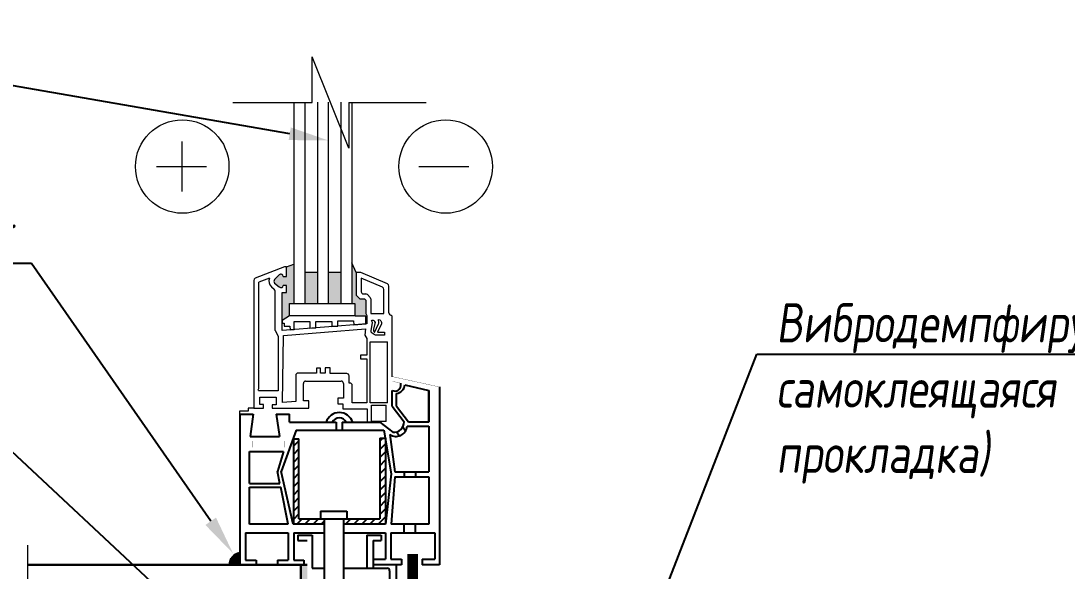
# Model space of a CAD drawing. Header units: millimetres. Extents: x 215300 to 349394, y -116838 to -1602.
# Drawn here: x 348466 to 348929.8, y -2825.9 to -2582 of the extents above; entities that cross this region are included whole.
import ezdxf
from ezdxf import colors
from ezdxf.entities.mleader import LeaderData, LeaderLine
from ezdxf.math import Vec2, Vec3

# ---------------------------------------------------------------- set-up
doc = ezdxf.new("R2010")
doc.units = ezdxf.units.MM
for name, color, linetype, lineweight in [('+АР_Размеры', 252, 'Continuous', 9), ('АР_Перекрытие', 250, 'Continuous', 30), ('АР_Тонкие', 250, 'Continuous', 5), ('Рисунок', 6, 'Continuous', 35)]:
    doc.layers.add(name, color=color, linetype=linetype, lineweight=lineweight)
doc.styles.add('Архитект', font='isocpeur.ttf', dxfattribs={"width": 0.8, "oblique": 8})
pattern_1 = [(45, (285185.8437, -28001.2198), (-1.80320693, 1.80320693), [])]

msp = doc.modelspace()

# ---------------------------------------------------------------- hatches: boundary and pattern name
at = {"lineweight": 15}
h = msp.add_hatch(color=256, dxfattribs=at)
h.paths.add_polyline_path([(348586.995, -2689.825), (348583.655, -2691.092), (348583.655, -2695.334), (348582.267, -2695.334, 0.4786131), (348581.064, -2694.305, 0.1511481), (348580.533, -2694.586), (348578.411, -2696.707, 0.438649), (348578.473, -2698.201), (348580.49, -2699.909, 0.6721487), (348582.264, -2699.283), (348583.78, -2699.283), (348583.78, -2702.392), (348581.765, -2702.392), (348581.765, -2714.857), (348584.985, -2712.686), (348584.985, -2707.289), (348586.995, -2707.289)])
h.paths.add_polyline_path([(348597.436, -2693.435), (348591.814, -2693.435), (348591.814, -2707.289), (348597.436, -2707.289)])
h.paths.add_polyline_path([(348607.878, -2693.435), (348602.255, -2693.435), (348602.255, -2707.289), (348607.878, -2707.289)])
h.paths.add_polyline_path([(348614.638, -2693.482), (348612.697, -2689.284), (348612.697, -2707.289), (348614.008, -2707.289), (348614.008, -2712.686), (348614.388, -2712.881), (348618.949, -2712.881), (348618.949, -2716.323), (348619.372, -2716.29), (348619.372, -2712.573), (348618.886, -2711.731), (348618.886, -2705.769), (348618.378, -2705.262), (348616.163, -2705.262), (348614.638, -2703.661)])
at = {"linetype": 'Continuous'}
h = msp.add_hatch(dxfattribs=at)
h.set_pattern_fill('ANSI31', color=256, scale=0.803187, style=0)
h.set_pattern_definition(pattern_1)
h.paths.add_polyline_path([(348589.259, -2767.315), (348586.949, -2767.315), (348586.949, -2805.133), (348600.413, -2805.133), (348600.413, -2802.779), (348589.259, -2802.779)])
h = msp.add_hatch(dxfattribs=at)
h.set_pattern_fill('ANSI31', color=256, scale=0.803187, style=0)
h.set_pattern_definition(pattern_1)
h.paths.add_polyline_path([(348625.047, -2802.779), (348608.937, -2802.779), (348608.937, -2805.133), (348627.592, -2805.133), (348627.592, -2767.308), (348627.545, -2767.029), (348625.047, -2767.029)])
h = msp.add_hatch(color=256)
edge = h.paths.add_edge_path()
edge.add_arc((348563.92, -2823.001), 5.37, 100.2352, 181.60744)
edge.add_line((348558.552, -2823.151), (348562.965, -2823.151))
edge.add_line((348562.965, -2823.151), (348562.965, -2817.716))
at = {"lineweight": 30}
msp.add_hatch(color=256, dxfattribs=at).paths.add_polyline_path([(348592.949, -2823.151), (348590.024, -2823.151), (348590.024, -2876.234, -0.4142136), (348585.378, -2880.879), (348554.009, -2880.879), (348554.009, -2883.707), (348588.303, -2883.707, 0.4142136), (348592.949, -2879.061)])

# ---------------------------------------------------------------- linework, layer by layer
at = {"layer": '+АР_Размеры', "ltscale": 100}
for p, q in [((348595.147, -2618.194, 0), (348595.147, -2597.889, 0)), ((348611.336, -2638.499, 0), (348595.147, -2597.889, 0)), ((348559.873, -2618.194, 0), (348595.147, -2618.194, 0)), ((348611.336, -2618.194, 0), (348611.336, -2638.499, 0)), ((348611.336, -2618.194, 0), (348645.64, -2618.194, 0))]:
    msp.add_line(p, q, dxfattribs=at)
at = {"layer": '+АР_Размеры', "ltscale": 100, "elevation": 0}
for points in [[(348537.508, -2657.653), (348537.508, -2635.492)], [(348526.119, -2646.573), (348548.28, -2646.573)], [(348642.399, -2646.573), (348664.56, -2646.573)], [(348468.985, -3266.195), (348468.985, -3095.284), (348489.29, -3095.284), (348448.679, -3079.095), (348468.985, -3079.095), (348468.985, -2814.344)]]:
    msp.add_lwpolyline(points, dxfattribs=at)
at = {"layer": '+АР_Размеры', "ltscale": 100}
for centre in [(348537.508, -2646.573, 0), (348654.272, -2646.573, 0)]:
    msp.add_circle(centre, 20.712, dxfattribs=at)
at = {"lineweight": 15}
for p, q in [((348583.655, -2691.092, 0), (348586.995, -2689.825, 0)), ((348614.638, -2693.482, 0), (348612.697, -2689.284, 0)), ((348582.816, -2691.092, 0), (348569.847, -2696.098, 0)), ((348578.411, -2696.707, 0), (348580.533, -2694.586, 0)), ((348583.655, -2691.092, 0), (348582.816, -2691.092, 0)), ((348583.655, -2695.334, 0), (348583.655, -2691.092, 0)), ((348591.814, -2693.435, 0), (348597.436, -2693.435, 0)), ((348602.255, -2693.435, 0), (348607.878, -2693.435, 0)), ((348616.611, -2693.482, 0), (348614.638, -2693.482, 0)), ((348614.638, -2693.482, 0), (348614.638, -2703.661, 0)), ((348628.463, -2698.639, 0), (348616.611, -2693.482, 0)), ((348569.197, -2697.046, 0), (348569.197, -2753.727, 0)), ((348576.248, -2695.99, 0), (348571.401, -2697.861, 0)), ((348578.473, -2698.201, 0), (348580.49, -2699.909, 0)), ((348582.267, -2695.304, 0), (348582.267, -2695.334, 0)), ((348582.267, -2695.334, 0), (348583.655, -2695.334, 0)), ((348583.78, -2699.283, 0), (348582.267, -2699.283, 0)), ((348583.78, -2702.392, 0), (348583.78, -2699.283, 0)), ((348626.259, -2700.083, 0), (348616.842, -2695.986, 0)), ((348616.842, -2695.986, 0), (348616.842, -2702.042, 0)), ((348577.049, -2699.883, 0), (348578.325, -2700.963, 0)), ((348578.684, -2719.262, 0), (348578.684, -2701.739, 0)), ((348581.765, -2719.262, 0), (348581.765, -2702.392, 0)), ((348581.765, -2702.392, 0), (348583.78, -2702.392, 0)), ((348614.638, -2703.661, 0), (348616.163, -2705.262, 0)), ((348617.857, -2703.058, 0), (348618.87, -2703.058, 0)), ((348619.589, -2703.355, 0), (348620.792, -2704.559, 0)), ((348626.869, -2711.731, 0), (348626.869, -2701.015, 0)), ((348629.073, -2711.362, 0), (348629.073, -2699.57, 0)), ((348616.163, -2705.262, 0), (348618.378, -2705.262, 0)), ((348618.378, -2705.262, 0), (348618.886, -2705.769, 0)), ((348618.886, -2705.769, 0), (348618.886, -2711.731, 0)), ((348621.09, -2705.277, 0), (348621.09, -2711.731, 0)), ((348618.886, -2711.731, 0), (348619.372, -2712.573, 0)), ((348619.372, -2712.573, 0), (348619.372, -2716.29, 0)), ((348630.128, -2712.558, 0), (348629.581, -2712.242, 0)), ((348619.372, -2716.29, 0), (348581.765, -2719.262, 0)), ((348630.636, -2714.383, 0), (348630.636, -2713.438, 0)), ((348630.636, -2739.725, 0), (348630.636, -2714.383, 0)), ((348628.432, -2751.247, 0), (348628.432, -2724.336, 0)), ((348591.195, -2750.391, 0), (348591.195, -2742.691, 0)), ((348592.211, -2741.675, 0), (348607.96, -2741.675, 0)), ((348608.976, -2742.691, 0), (348608.976, -2749.246, 0)), ((348571.894, -2752.077, 0), (348571.894, -2748.858, 0)), ((348571.894, -2748.858, 0), (348579.078, -2748.858, 0)), ((348579.078, -2748.858, 0), (348579.078, -2752.241, 0)), ((348593.653, -2750.391, 0), (348591.195, -2750.391, 0)), ((348593.653, -2753.727, 0), (348593.653, -2750.391, 0)), ((348608.976, -2749.246, 0), (348606.412, -2749.246, 0)), ((348606.412, -2749.246, 0), (348606.412, -2751.751, 0)), ((348569.197, -2753.727, 0), (348573.546, -2753.727, 0)), ((348573.546, -2752.077, 0), (348571.894, -2752.077, 0)), ((348573.546, -2753.727, 0), (348573.546, -2752.077, 0)), ((348579.078, -2752.241, 0), (348577.427, -2752.241, 0)), ((348577.427, -2752.241, 0), (348577.427, -2753.727, 0)), ((348577.427, -2753.727, 0), (348593.653, -2753.727, 0)), ((348606.412, -2751.751, 0), (348608.634, -2751.751, 0)), ((348608.634, -2751.751, 0), (348608.634, -2754.027, 0)), ((348608.634, -2754.027, 0), (348619.424, -2754.027, 0)), ((348619.424, -2754.027, 0), (348619.424, -2760.059, 0)), ((348627.978, -2759.572, 0), (348627.978, -2752.28, 0))]:
    msp.add_line(p, q, dxfattribs=at)
at = {"ltscale": 100}
for p, q in [((348636.195, -2743.299, 0), (348646.781, -2745.84, 0)), ((348651.595, -2744.295, 0), (348651.595, -2823.173, 0)), ((348630.553, -2752.765, 0), (348630.553, -2745.783, 0)), ((348630.553, -2745.783, 0), (348632.103, -2746.124, 0)), ((348632.487, -2752.765, 0), (348632.487, -2747.216, 0)), ((348646.781, -2745.84, 0), (348646.781, -2759.723, 0)), ((348630.553, -2752.765, 0), (348635.858, -2759.723, 0)), ((348632.487, -2752.765, 0), (348637.792, -2759.723, 0)), ((348562.965, -2756.279, 0), (348562.965, -2823.151, 0)), ((348562.965, -2756.279, 0), (348568.887, -2756.279, 0)), ((348568.887, -2756.279, 0), (348567.657, -2766.173, 0)), ((348579.11, -2756.279, 0), (348585.005, -2756.279, 0)), ((348579.11, -2756.279, 0), (348580.574, -2766.173, 0)), ((348585.005, -2759.956, 0), (348585.005, -2756.279, 0)), ((348588.02, -2763.413, 0), (348581.371, -2781.703, 0)), ((348585.005, -2759.956, 0), (348605.774, -2759.956, 0)), ((348588.02, -2763.413, 0), (348626.939, -2763.413, 0)), ((348605.774, -2759.956, 0), (348605.774, -2763.413, 0)), ((348608.432, -2759.956, 0), (348625.13, -2759.956, 0)), ((348608.432, -2759.956, 0), (348608.432, -2763.413, 0)), ((348625.13, -2759.956, 0), (348630.828, -2764.347, 0)), ((348626.939, -2763.413, 0), (348630.198, -2782.857, 0)), ((348632.552, -2764.213, 0), (348633.771, -2765.985, 0)), ((348635.327, -2761.992, 0), (348636.527, -2763.738, 0)), ((348637.155, -2761.705, 0), (348646.781, -2761.705, 0)), ((348637.792, -2759.723, 0), (348646.781, -2759.723, 0)), ((348646.781, -2761.705, 0), (348646.781, -2781.909, 0)), ((348567.657, -2766.173, 0), (348580.574, -2766.173, 0)), ((348586.949, -2805.133, 0), (348586.949, -2767.315, 0)), ((348586.949, -2767.315, 0), (348589.259, -2767.315, 0)), ((348589.259, -2802.779, 0), (348589.259, -2767.315, 0)), ((348625.047, -2767.029, 0), (348625.047, -2802.779, 0)), ((348625.047, -2767.029, 0), (348627.592, -2767.029, 0)), ((348627.592, -2767.029, 0), (348627.592, -2805.133, 0)), ((348629.496, -2765.383, 0), (348631.815, -2781.909, 0)), ((348567.306, -2787.043, 0), (348567.306, -2772.889, 0)), ((348567.306, -2772.889, 0), (348582.324, -2772.889, 0)), ((348582.324, -2772.889, 0), (348579.746, -2781.703, 0)), ((348580.819, -2787.043, 0), (348579.746, -2781.703, 0)), ((348586.694, -2805.133, 0), (348581.371, -2781.703, 0)), ((348630.198, -2782.857, 0), (348627.662, -2805.133, 0)), ((348631.815, -2781.909, 0), (348646.781, -2781.909, 0)), ((348635.858, -2781.909, 0), (348635.858, -2784.133, 0)), ((348640.861, -2781.909, 0), (348640.861, -2784.133, 0)), ((348567.306, -2787.043, 0), (348580.819, -2787.043, 0)), ((348631.815, -2784.133, 0), (348630.083, -2805.133, 0)), ((348631.815, -2784.133, 0), (348646.781, -2784.133, 0)), ((348567.306, -2805.133, 0), (348567.306, -2788.708, 0)), ((348567.306, -2788.708, 0), (348581.154, -2788.708, 0)), ((348584.457, -2805.133, 0), (348581.154, -2788.708, 0)), ((348598.868, -2799.277, 0), (348610.482, -2799.277, 0)), ((348598.868, -2799.277, 0), (348598.868, -2802.779, 0)), ((348610.482, -2799.277, 0), (348610.482, -2802.779, 0)), ((348584.457, -2805.133, 0), (348567.306, -2805.133, 0)), ((348600.413, -2805.133, 0), (348586.694, -2805.133, 0)), ((348589.259, -2802.779, 0), (348625.047, -2802.779, 0)), ((348600.413, -2802.779, 0), (348600.413, -2920.634, 0)), ((348608.937, -2802.779, 0), (348608.937, -2920.634, 0)), ((348627.662, -2805.133, 0), (348608.937, -2805.133, 0)), ((348646.781, -2805.133, 0), (348630.083, -2805.133, 0)), ((348635.804, -2805.133, 0), (348635.804, -2809.003, 0)), ((348640.776, -2805.133, 0), (348640.776, -2809.003, 0)), ((348565.541, -2809.003, 0), (348584.416, -2809.003, 0)), ((348565.541, -2809.003, 0), (348565.541, -2821.103, 0)), ((348584.416, -2809.003, 0), (348584.416, -2821.103, 0)), ((348586.979, -2809.003, 0), (348600.413, -2809.003, 0)), ((348586.979, -2809.003, 0), (348586.979, -2821.103, 0)), ((348588.761, -2810.02, 0), (348588.761, -2812.389, 0)), ((348588.761, -2810.02, 0), (348595.054, -2810.02, 0)), ((348595.054, -2810.02, 0), (348595.054, -2824.612, 0)), ((348608.937, -2809.003, 0), (348627.6, -2809.003, 0)), ((348619.346, -2810.02, 0), (348625.639, -2810.02, 0)), ((348619.346, -2810.02, 0), (348619.346, -2824.645, 0)), ((348625.639, -2810.02, 0), (348625.639, -2812.389, 0)), ((348627.6, -2809.003, 0), (348627.6, -2820.639, 0)), ((348629.961, -2809.003, 0), (348649.511, -2809.003, 0)), ((348629.961, -2809.003, 0), (348629.961, -2820.639, 0)), ((348649.511, -2809.003, 0), (348649.511, -2820.639, 0)), ((348588.761, -2812.389, 0), (348592.949, -2812.389, 0)), ((348622.203, -2812.389, 0), (348625.639, -2812.389, 0)), ((348622.203, -2812.389, 0), (348622.203, -2824.646, 0)), ((348565.541, -2821.103, 0), (348570.224, -2821.103, 0)), ((348570.224, -2821.103, 0), (348570.224, -2823.151, 0)), ((348579.747, -2821.103, 0), (348584.416, -2821.103, 0)), ((348579.747, -2821.103, 0), (348579.747, -2823.151, 0)), ((348579.747, -2823.151, 0), (348592.949, -2823.151, 0)), ((348579.747, -2823.151, 0), (348590.024, -2823.151, 0)), ((348586.979, -2821.103, 0), (348591.4, -2821.103, 0)), ((348591.4, -2821.103, 0), (348591.4, -2823.151, 0)), ((348595.054, -2824.612, 0), (348600.413, -2824.612, 0)), ((348622.203, -2820.639, 0), (348627.6, -2820.639, 0)), ((348634.669, -2823.173, 0), (348622.203, -2823.173, 0)), ((348629.961, -2820.639, 0), (348634.669, -2820.639, 0)), ((348632.338, -2823.173, 0), (348632.338, -2861.403, 0)), ((348634.669, -2820.639, 0), (348634.669, -2823.173, 0)), ((348643.878, -2820.639, 0), (348649.511, -2820.639, 0)), ((348643.878, -2820.639, 0), (348643.878, -2823.173, 0)), ((348651.595, -2823.173, 0), (348643.878, -2823.173, 0)), ((348608.937, -2824.646, 0), (348628.301, -2824.646, 0)), ((348629.413, -2825.758, 0), (348629.413, -2835.988, 0))]:
    msp.add_line(p, q, dxfattribs=at)
for p, q in [((348646.779, -2759.955, 0), (348646.779, -2746.31, 0)), ((348646.781, -2784.133, 0), (348646.781, -2805.133, 0))]:
    msp.add_line(p, q)
at = {"lineweight": 30}
for p, q in [((348468.985, -2823.151, 0), (348492.639, -2823.151, 0)), ((348468.985, -2823.151, 0), (348509.74, -2823.151, 0)), ((348509.74, -2823.151, 0), (348592.949, -2823.151, 0)), ((348509.74, -2823.151, 0), (348592.949, -2823.151, 0))]:
    msp.add_line(p, q, dxfattribs=at)
at = {"lineweight": 15, "elevation": 0}
for points in [[(348586.995, -2618.105), (348586.995, -2707.289)], [(348591.814, -2618.105), (348591.814, -2707.289)], [(348597.436, -2618.105), (348597.436, -2707.289)], [(348602.255, -2618.105), (348602.255, -2707.289)], [(348607.878, -2618.105), (348607.878, -2707.289)], [(348612.697, -2618.105), (348612.697, -2707.289)], [(348584.985, -2712.686), (348581.765, -2714.857), (348581.765, -2716.028), (348582.634, -2716.028), (348582.634, -2717.402), (348585.151, -2717.373), (348585.278, -2718.984), (348587.137, -2718.837), (348587.137, -2715.238), (348594.017, -2715.238), (348594.006, -2718.294)], [(348594.006, -2718.294), (348596.768, -2718.076), (348596.768, -2715.262), (348603.782, -2715.262), (348603.754, -2717.524), (348606.42, -2717.313), (348606.436, -2715.017), (348613.454, -2715.017), (348613.591, -2716.747), (348618.949, -2716.323), (348618.949, -2712.881), (348614.388, -2712.881), (348614.008, -2712.686)], [(348621.09, -2711.731), (348626.869, -2711.731)], [(348628.432, -2751.247), (348620.815, -2751.247), (348620.815, -2724.336), (348628.432, -2724.336)], [(348569.197, -2753.727), (348566.738, -2753.727), (348566.738, -2754.981), (348562.921, -2754.981), (348562.921, -2756.536)], [(348627.978, -2759.572), (348621.409, -2759.572), (348621.409, -2752.28), (348627.978, -2752.28)]]:
    msp.add_lwpolyline(points, dxfattribs=at)
msp.add_lwpolyline([(348578.684, -2719.262), (348580.034, -2721.772), (348580.034, -2746.012), (348571.401, -2746.012, -0.4142136), (348571.401, -2744.996), (348571.401, -2697.861)], format="xyb", dxfattribs=at)
msp.add_lwpolyline([(348584.985, -2707.289), (348614.008, -2707.289), (348614.008, -2712.686), (348584.985, -2712.686)], close=True, dxfattribs=at)
for points in [[(348622.747, -2715.15), (348622.811, -2715.243, -0.2206238), (348622.951, -2716.086), (348622.25, -2718.632, 0.2007455), (348622.35, -2719.41), (348622.755, -2720.111), (348624.559, -2716.33, 0.1371543), (348624.654, -2715.791), (348624.516, -2714.415), (348624.544, -2714.413, -0.2948812), (348625.525, -2714.915), (348625.744, -2715.294, -0.2463199), (348625.782, -2716.237), (348623.999, -2720), (348627.245, -2720), (348627.245, -2721.271), (348623.233, -2721.271, -0.1544625), (348622.649, -2721.086), (348621.641, -2720.378, -0.2950463), (348621.228, -2719.355), (348621.915, -2715.779), (348621.376, -2714.857), (348621.4, -2714.843, -0.3920869)], [(348581.938, -2751.202), (348582.363, -2721.425), (348618.683, -2718.555), (348618.504, -2721.371), (348619.413, -2722.814), (348619.413, -2730.142), (348616.469, -2730.142), (348616.469, -2731.751), (348619.413, -2731.751), (348619.413, -2751.247), (348612.858, -2751.247), (348612.858, -2743.549, 0.4142136), (348611.842, -2742.533), (348611.469, -2742.533), (348611.469, -2739.385, 0.4142136), (348610.453, -2738.369), (348603.137, -2738.369), (348603.137, -2735.872), (348600.915, -2735.872), (348600.915, -2738.203), (348598.861, -2738.203), (348598.861, -2735.927), (348597.084, -2735.927), (348597.084, -2738.147), (348591.584, -2738.147), (348588.873, -2738.147, 0.4142136), (348587.857, -2739.163), (348587.857, -2750.706)]]:
    msp.add_lwpolyline(points, format="xyb", close=True, dxfattribs=at)
at = {"const_width": 0.12, "elevation": 0}
for points in [[(348630.643, -2739.685), (348630.643, -2741.781), (348634.4, -2742.611, -0.3796879), (348632.103, -2746.124), (348630.553, -2745.783), (348630.553, -2752.765), (348635.858, -2759.723, -0.4577081), (348630.828, -2764.347), (348625.13, -2759.956), (348608.432, -2759.956), (348608.432, -2763.413), (348626.939, -2763.413), (348630.198, -2782.857), (348627.662, -2805.133), (348608.937, -2805.133), (348608.937, -2809.003), (348627.6, -2809.003), (348627.6, -2820.639), (348622.203, -2820.639), (348622.203, -2823.173), (348634.669, -2823.173), (348634.669, -2820.639), (348629.961, -2820.639), (348629.961, -2809.003), (348649.511, -2809.003), (348649.511, -2820.639), (348643.878, -2820.639), (348643.878, -2823.173), (348651.595, -2823.173), (348651.595, -2744.295), (348630.636, -2739.688)], [(348636.195, -2743.299, -0.3464402), (348632.487, -2747.216), (348632.487, -2752.765), (348637.792, -2759.723), (348646.781, -2759.723), (348646.781, -2745.84), (348636.195, -2743.299)], [(348637.155, -2761.705), (348646.781, -2761.705), (348646.781, -2781.909), (348631.815, -2781.909), (348629.496, -2765.383, 0.5735747), (348637.155, -2761.705, -0.1896906)]]:
    msp.add_lwpolyline(points, format="xyb", dxfattribs=at)
for points in [[(348605.774, -2763.413), (348605.774, -2759.956), (348585.005, -2759.956), (348585.005, -2756.279), (348579.11, -2756.279), (348580.574, -2766.173), (348567.657, -2766.173), (348568.887, -2756.279), (348562.965, -2756.279), (348562.965, -2823.151), (348570.224, -2823.151), (348570.224, -2821.103), (348565.541, -2821.103), (348565.541, -2809.003), (348584.416, -2809.003), (348584.416, -2821.103), (348579.747, -2821.103), (348579.747, -2823.151), (348591.4, -2823.151), (348591.4, -2821.103), (348586.979, -2821.103), (348586.979, -2809.003), (348600.413, -2809.003), (348600.413, -2805.133), (348586.694, -2805.133), (348581.371, -2781.703), (348588.02, -2763.413), (348605.774, -2763.413)], [(348567.306, -2772.889), (348582.324, -2772.889), (348579.746, -2781.703), (348580.819, -2787.043), (348567.306, -2787.043), (348567.306, -2772.889)], [(348631.815, -2784.133), (348646.781, -2784.133), (348646.781, -2805.133), (348630.083, -2805.133), (348631.815, -2784.133)], [(348567.306, -2788.708), (348581.154, -2788.708), (348584.457, -2805.133), (348567.306, -2805.133), (348567.306, -2788.708)]]:
    msp.add_lwpolyline(points, dxfattribs=at)
msp.add_lwpolyline([(348568.508, -2768.225), (348582.856, -2768.225), (348582.856, -2771.046), (348568.508, -2771.046)], close=True, dxfattribs=at)
at = {"elevation": 0}
msp.add_lwpolyline([(348562.965, -2817.716), (348562.965, -2823.151), (348558.552, -2823.151, -0.3707658), (348562.965, -2817.716)], format="xyb", dxfattribs=at)
at = {"lineweight": 15}
for centre, radius, start, end in [((348581.251, -2695.304, 0), 1.016, 0, 135), ((348570.213, -2697.046, 0), 1.016, 111.10648, 180), ((348579.13, -2697.426, 0), 3.22, 153.51837, 229.73844), ((348579.13, -2697.426, 0), 1.016, 135, 229.73844), ((348581.25, -2699.234, 0), 1.016, 221.62968, 356.62968), ((348628.057, -2699.57, 0), 1.016, 0, 66.48423), ((348577.668, -2701.739, 0), 1.016, 0, 49.73844), ((348617.857, -2702.042, 0), 1.016, 180, 270), ((348618.87, -2704.074, 0), 1.016, 45, 90), ((348625.853, -2701.015, 0), 1.016, 0, 66.48423), ((348620.074, -2705.277, 0), 1.016, 0, 45), ((348630.089, -2711.362, 0), 1.016, 180, 240), ((348629.621, -2713.438, 0), 1.016, 0, 60), ((348592.211, -2742.691, 0), 1.016, 90, 180), ((348607.96, -2742.691, 0), 1.016, 0, 90)]:
    msp.add_arc(centre, radius, start, end, dxfattribs=at)
at = {"ltscale": 100}
for centre, radius, start, end in [((348631.537, -2743.246, 0), 2.933, 281.11442, 12.50654), ((348631.853, -2742.903, 0), 4.36, 278.35358, 354.78615), ((348607.103, -2761.288, 0), 3.345, 23.46371, 156.53629), ((348632.25, -2761.304, 0), 4.922, 235.97714, 355.3271), ((348631.346, -2759.863, 0), 4.514, 263.40234, 1.77816), ((348628.301, -2825.758, 0), 1.112, 0, 90)]:
    msp.add_arc(centre, radius, start, end, dxfattribs=at)
msp.add_arc((348607.172, -2761.807, 0), 6.178, 17.43074, 162.56926)
at = {"layer": 'АР_Перекрытие', "lineweight": 30, "ltscale": 100, "elevation": 0}
for points in [[(348590.552, -2823.151), (348590.024, -2823.151), (348590.024, -2849.811), (348468.985, -2849.811)], [(348468.985, -2823.151), (348590.024, -2823.151)]]:
    msp.add_lwpolyline(points, dxfattribs=at)
at = {"layer": 'Рисунок', "const_width": 4.819, "elevation": 0}
msp.add_lwpolyline([(348905.76, -2902.493), (348896.848, -2889.865, -0.6299623), (348898.396, -2886.632), (348906.519, -2886.632, 0.3971972), (348908.94, -2884.344), (348908.94, -2871.02, 0.3735607), (348906.202, -2867.867), (348639.66, -2839.247), (348639.66, -2818.362)], format="xyb", dxfattribs=at)

# ---------------------------------------------------------------- leaders
at = {"layer": 'АР_Тонкие'}
ml = msp.add_multileader_mtext('Standard', dxfattribs=at)
ml.set_content('\\pxqlsm1;Оконный блок из ПВХ профиля армированного (толщина профиля не менее 70 мм). Профиль ламинированный с двух сторон по RAL 7016.', color=256, style='Архитект')
ml.set_leader_properties()
ml.build(insert=Vec2(0, 0))
ml.multileader.update_dxf_attribs({"text_left_attachment_type": 6, "text_right_attachment_type": 6, "dogleg_length": 100, "arrow_head_size": 17.36})
ctx = ml.context
ctx.base_point, ctx.char_height, ctx.arrow_head_size, ctx.landing_gap_size, ctx.plane_origin, ctx.plane_x_axis = Vec3(348430.005, -2606.393, 0), 17.360005, 17.36, 1.736, Vec3(347153.392, -3574.986, 0), Vec3(-1, 0)
ctx.left_attachment, ctx.right_attachment = 6, 6
notes = []
notes.append((ctx, [(1, (1, 1, 0), (348436.949, -2606.393, 0), (-1, 0), 6.944, [(0, [(348602.255, -2635.002, 0)], 0, [])])]))
ctx.mtext.insert, ctx.mtext.width, ctx.mtext.defined_height, ctx.mtext.flow_direction = Vec3(347927.719, -2583.825, 0), 525.76428, 156.963, 5
ml = msp.add_multileader_mtext('Standard', dxfattribs=at)
ml.set_content('\\pxsm1,ql;Герметик', color=256, style='Архитект')
ml.set_leader_properties()
ml.build(insert=Vec2(0, 0))
ml.multileader.update_dxf_attribs({"text_left_attachment_type": 6, "text_right_attachment_type": 6, "dogleg_length": 100, "arrow_head_size": 17.36})
ctx = ml.context
ctx.base_point, ctx.char_height, ctx.arrow_head_size, ctx.landing_gap_size, ctx.plane_origin, ctx.plane_x_axis = Vec3(348463.668, -2689.574, 0), 17.36001, 17.36, 1.736, Vec3(346800.199, -3687.324, 0), Vec3(-1, 0)
ctx.left_attachment, ctx.right_attachment = 6, 6
notes.append((ctx, [(1, (1, 1, 0), (348470.612, -2689.574, 0), (-1, 0), 6.944, [(0, [(348560.033, -2818.078, 0)], 0, [])])]))
ctx.mtext.insert, ctx.mtext.width, ctx.mtext.defined_height, ctx.mtext.flow_direction = Vec3(348380.331, -2667.006, 0), 204.47894, 45.899, 5
ml = msp.add_multileader_mtext('Standard', dxfattribs=at)
ml.set_content('\\pxsm1,ql;Монтажная пена', color=256, style='Архитект')
ml.set_leader_properties()
ml.build(insert=Vec2(0, 0))
ml.multileader.update_dxf_attribs({"text_left_attachment_type": 6, "text_right_attachment_type": 6, "dogleg_length": 100, "arrow_head_size": 17.36})
ctx = ml.context
ctx.base_point, ctx.char_height, ctx.arrow_head_size, ctx.landing_gap_size, ctx.plane_origin, ctx.plane_x_axis = Vec3(348403.29, -2724.7, 0), 17.36001, 17.36, 1.736, Vec3(346776.555, -3727.463, 0), Vec3(-1, 0)
ctx.left_attachment, ctx.right_attachment = 6, 6
notes.append((ctx, [(1, (1, 1, 0), (348410.234, -2724.7, 0), (-1, 0), 6.944, [(0, [(348564.391, -2868.548, 0)], 0, [])])]))
ctx.mtext.insert, ctx.mtext.width, ctx.mtext.defined_height, ctx.mtext.flow_direction = Vec3(348254.679, -2703.868, 0), 194.55373, 50.332, 5
ml = msp.add_multileader_mtext('Standard', dxfattribs=at)
ml.set_content('\\pxsm1,ql;Вибродемпфирующая звукоизоляционная самоклеящаяся мембрана (шумопоглощающая прокладка)', color=256, style='Архитект')
ml.set_leader_properties()
ml.build(insert=Vec2(0, 0))
ml.multileader.update_dxf_attribs({"text_left_attachment_type": 6, "text_right_attachment_type": 6, "dogleg_length": 100, "arrow_head_size": 17.36})
ctx = ml.context
ctx.base_point, ctx.char_height, ctx.arrow_head_size, ctx.landing_gap_size, ctx.plane_origin, ctx.plane_x_axis = Vec3(349207.333, -2729.729, 0), 17.36001, 17.36, 1.736, Vec3(347375.689, -3814.483, 0), Vec3(-1, 0)
ctx.left_attachment, ctx.right_attachment = 6, 6
notes.append((ctx, [(0, (1, 1, 0), (348792.194, -2729.729, 0), (1, 0), 6.944, [(0, [(348742.736, -2857.127, 0)], 0, [])])]))
ctx.mtext.insert, ctx.mtext.width, ctx.mtext.defined_height, ctx.mtext.flow_direction = Vec3(348800.874, -2707.161, 0), 442.31158, 45.899, 5
at = {"layer": 'АР_Тонкие', "color": 18, "true_color": 0x000000}
ml = msp.add_multileader_mtext('Standard', dxfattribs=at)
ml.set_content('\\pxsm1,ql;Фасадный герметик', color=(0, 0, 0), style='Архитект')
ml.set_leader_properties()
ml.build(insert=Vec2(0, 0))
ml.multileader.update_dxf_attribs({"text_left_attachment_type": 6, "text_right_attachment_type": 6, "dogleg_length": 100, "arrow_head_size": 17.36})
ctx = ml.context
ctx.base_point, ctx.char_height, ctx.arrow_head_size, ctx.landing_gap_size, ctx.plane_origin, ctx.plane_x_axis = Vec3(349228.695, -2826.884, 0), 17.36001, 17.36, 1.736, Vec3(347362.24, -3820.445, 0), Vec3(-1, 0)
ctx.left_attachment, ctx.right_attachment = 6, 6
notes.append((ctx, [(0, (1, 1, 0), (349043.628, -2826.884, 0), (1, 0), 6.944, [(0, [(348843.794, -2874.077, 0)], 0, [])])]))
ctx.mtext.insert, ctx.mtext.width, ctx.mtext.defined_height, ctx.mtext.flow_direction = Vec3(349052.308, -2804.316, 0), 341.29874, 45.899, 5
for ctx, leaders in notes:
    for number, flags, end, landing, length, lines in leaders:
        leader = LeaderData()
        leader.index, (leader.has_last_leader_line, leader.has_dogleg_vector, leader.attachment_direction) = number, flags
        leader.last_leader_point, leader.dogleg_vector, leader.dogleg_length = Vec3(end), Vec3(landing), length
        for number, points, colour, breaks in lines:
            line = LeaderLine()
            line.index, line.vertices, line.color, line.breaks = number, Vec3.list(points), colors.encode_raw_color(colour), breaks
            leader.lines.append(line)
        ctx.leaders.append(leader)

doc.saveas('drawing.dxf')
